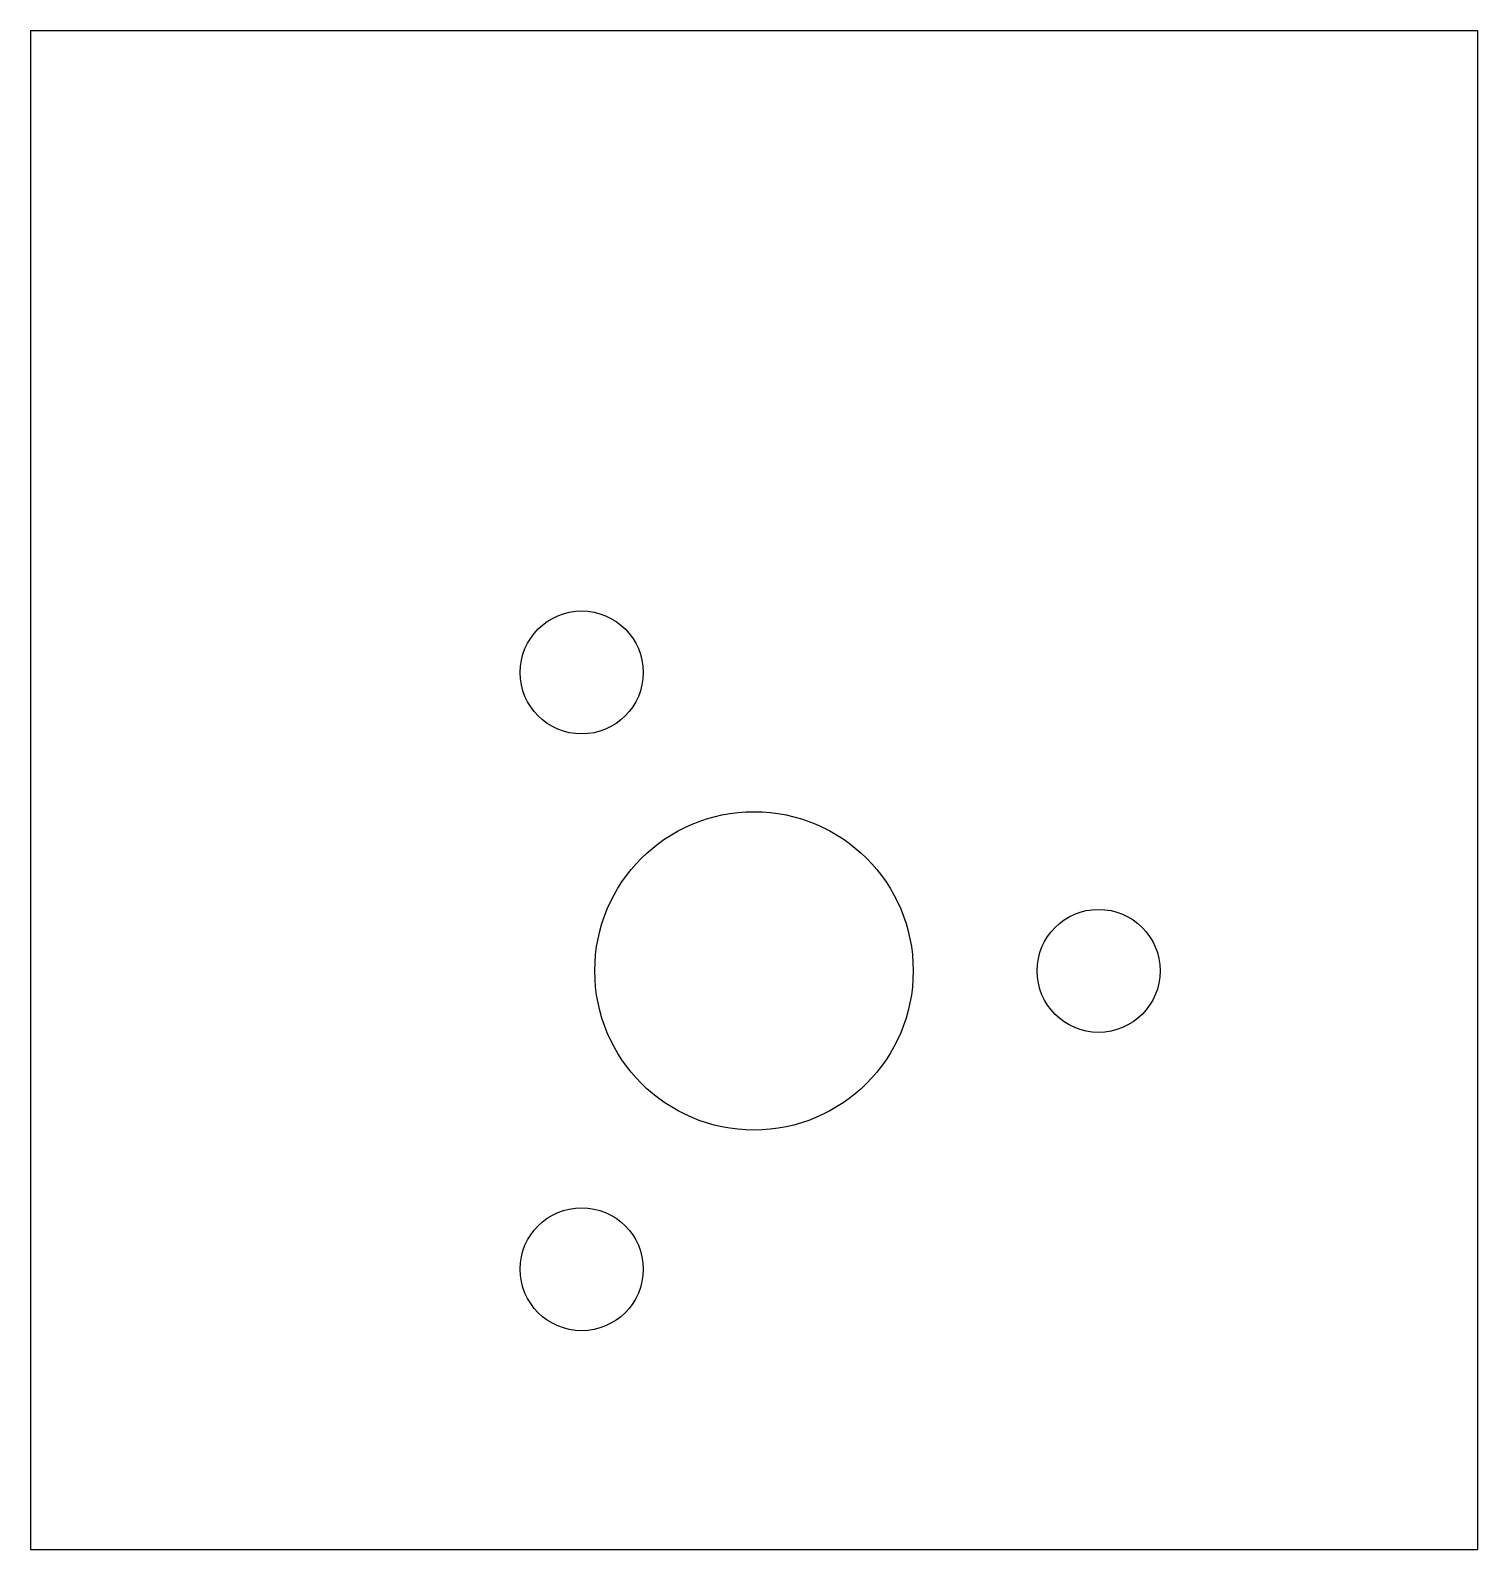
# Model space of a CAD drawing. Header units: millimetres. Extents: x 0 to 40, y 0 to 42.
import ezdxf

# ---------------------------------------------------------------- set-up
doc = ezdxf.new("R2010")
doc.units = ezdxf.units.MM
for name, color, linetype in [('SECTION_Z0p010', 7, 'CONTINUOUS'), ('SECTION_Z4p000', 7, 'CONTINUOUS'), ('SECTION_Z7p990', 7, 'CONTINUOUS')]:
    doc.layers.add(name, color=color, linetype=linetype)

msp = doc.modelspace()

# ---------------------------------------------------------------- linework, layer by layer
at = {"layer": 'SECTION_Z0p010'}
for p, q in [((0, 42, 0.01), (40, 42, 0.01)), ((0, 42, 0.01), (0, 0, 0.01)), ((40, 42, 0.01), (40, 0, 0.01)), ((0, 0, 0.01), (40, 0, 0.01))]:
    msp.add_line(p, q, dxfattribs=at)
for centre, radius in [((15.237, 24.249, 0.01), 1.7), ((20, 16, 0.01), 4.4), ((29.525, 16, 0.01), 1.7), ((15.237, 7.751, 0.01), 1.7)]:
    msp.add_circle(centre, radius, dxfattribs=at)
at = {"layer": 'SECTION_Z4p000'}
for p, q in [((0, 42, 4), (40, 42, 4)), ((0, 42, 4), (0, 0, 4)), ((40, 42, 4), (40, 0, 4)), ((0, 0, 4), (40, 0, 4))]:
    msp.add_line(p, q, dxfattribs=at)
for centre, radius in [((15.237, 24.249, 4), 1.7), ((20, 16, 4), 4.4), ((29.525, 16, 4), 1.7), ((15.237, 7.751, 4), 1.7)]:
    msp.add_circle(centre, radius, dxfattribs=at)
at = {"layer": 'SECTION_Z7p990'}
for p, q in [((0, 42, 7.99), (40, 42, 7.99)), ((0, 42, 7.99), (0, 0, 7.99)), ((40, 42, 7.99), (40, 0, 7.99)), ((0, 0, 7.99), (40, 0, 7.99))]:
    msp.add_line(p, q, dxfattribs=at)
for centre, radius in [((15.237, 24.249, 7.99), 1.7), ((20, 16, 7.99), 4.4), ((29.525, 16, 7.99), 1.7), ((15.237, 7.751, 7.99), 1.7)]:
    msp.add_circle(centre, radius, dxfattribs=at)

doc.saveas('drawing.dxf')
